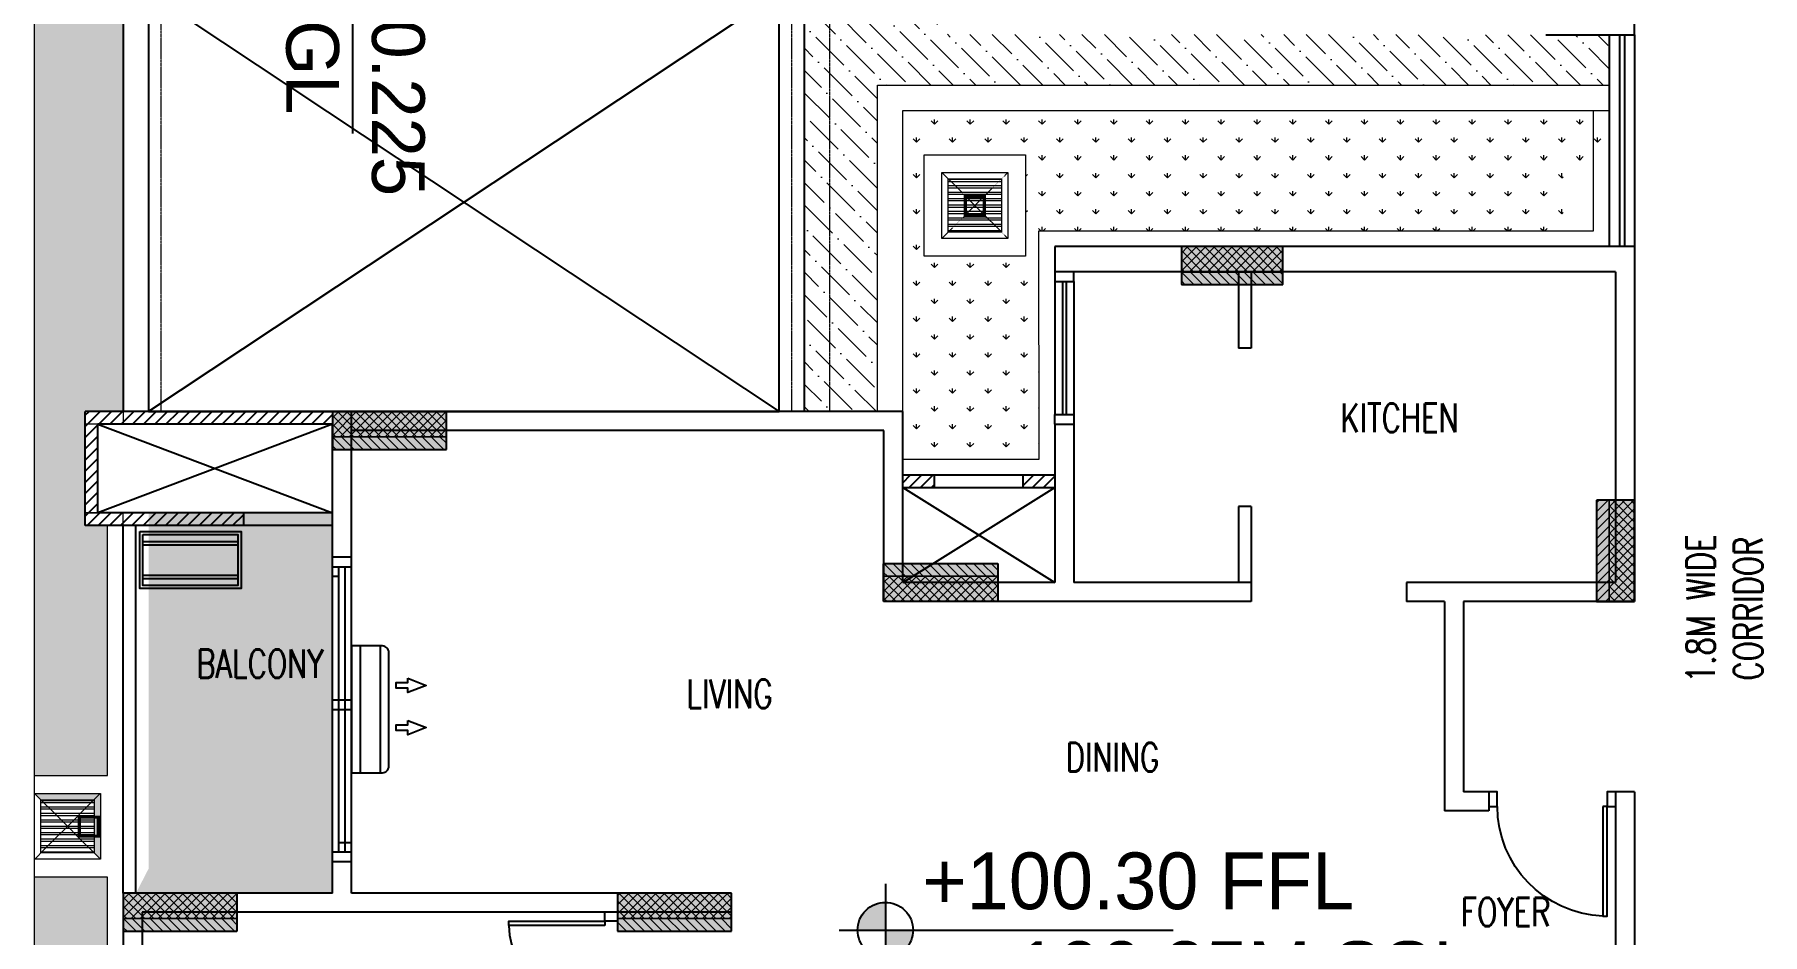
# Model space of a CAD drawing. Header units: millimetres. Extents: x 7964926 to 16080295, y -6277184 to -2986664.
# Drawn here: x 8061836 to 8075470, y -3108610 to -3101512 of the extents above; entities that cross this region are included whole.
import ezdxf

# ---------------------------------------------------------------- set-up
doc = ezdxf.new("R2010")
doc.units = ezdxf.units.MM
doc.header["$LTSCALE"] = 2000
doc.header["$MEASUREMENT"] = 0
for name, pattern in [('( Hidden )', [0.375, 0.25, -0.125]), ('1', [0, 0, 0]), ('DASHED2', [0.375, 0.25, -0.125]), ('HIDDEN', [0.375, 0.25, -0.125])]:
    doc.linetypes.add(name, pattern=pattern)
for name, color, linetype in [('a-AC units', 7, 'Continuous'), ('a-col', 8, 'DASHED2'), ('a-cutout', 8, 'Continuous'), ('a-door', 8, 'Continuous'), ('a-ele 1', 8, 'Continuous'), ('a-hat col', 252, 'Continuous'), ('a-hatch wall', 8, 'Continuous'), ('a-railing', 2, 'Continuous'), ('a-text m', 8, 'Continuous'), ('a-wall', 8, 'Continuous'), ('a-window', 8, 'Continuous'), ('L-FL', 7, 'Continuous')]:
    doc.layers.add(name, color=color, linetype=linetype)
for name, color, linetype, lineweight in [('L - paving', 9, 'Continuous', 5), ('L-CHAMBERS', 50, 'Continuous', 5), ('L-CORECUT', 4, 'Continuous', 5), ('L-ELE 1', 24, 'Continuous', 20), ('L-ELE 2', 30, 'Continuous', 15), ('L-Paver 400x400', 250, '1', 13), ('L-SHRUBS', 96, 'Continuous', 18), ('STR-Balcony', 250, 'Continuous', 15), ('STR-Column', 250, 'Continuous', 15), ('STR-Column Hatch', 250, 'Continuous', 15), ('STR-Podium Beam', 8, 'Continuous', 15), ('STR-RCC Up Stand', 250, 'Continuous', 15)]:
    doc.layers.add(name, color=color, linetype=linetype, lineweight=lineweight)
doc.styles.add('a-100 txt m', font='romans.shx', dxfattribs={"width": 0.75, "height": 300})
doc.styles.add('Century Gothic', font='GOTHIC.TTF')
doc.styles.get("Standard").update_dxf_attribs({"font": 'romans.shx', "width": 0.75})
pattern_1 = [(45, (1424320.437, 166168.526), (-44.1941738, 44.1941738), [])]
pattern_2 = [(0, (5508973.427, -3743846.518), (12.5, 25), [0, -25])]
pattern_3 = [(45, (5562976.44, -3602823.786), (-35.3553391, 35.3553391), []), (135, (5562976.44, -3602823.786), (-35.3553391, -35.3553391), [])]
pattern_4 = [(315, (7574046.82, -591900.35), (35.3553391, 35.3553391), []), (45, (7574046.82, -591900.35), (-35.3553391, 35.3553391), [])]
pattern_5 = [(315, (7571697.237, -594500.35), (35.3553391, 35.3553391), []), (45, (7571697.237, -594500.35), (-35.3553391, 35.3553391), [])]
pattern_6 = [(315, (7567347.237, -593200.35), (35.3553391, 35.3553391), []), (45, (7567347.237, -593200.35), (-35.3553391, 35.3553391), [])]
pattern_7 = [(315, (7565697.237, -597000.35), (35.3553391, 35.3553391), []), (45, (7565697.237, -597000.35), (-35.3553391, 35.3553391), [])]
pattern_8 = [(315, (7569497.237, -597000.35), (35.3553391, 35.3553391), []), (45, (7569497.237, -597000.35), (-35.3553391, 35.3553391), [])]
pattern_9 = [(315, (7675477.187, -607312.335), (35.3553391, 35.3553391), [])]
pattern_10 = [(315, (7673827.187, -611112.335), (35.3553391, 35.3553391), [])]
pattern_11 = [(315, (7677627.187, -611112.335), (35.3553391, 35.3553391), [])]
pattern_12 = [(315, (7679827.187, -608312.335), (35.3553391, 35.3553391), [])]
pattern_13 = [(315, (7682176.767, -606012.335), (35.3553391, 35.3553391), [])]
pattern_14 = [(45, (5576788.427, -3494693.836), (-35.3553391, 35.3553391), [])]

# ---------------------------------------------------------------- blocks, each defined once
blk = doc.blocks.new('basement - column')
at = {"layer": 'a-hat col'}
h = blk.add_hatch(color=256, dxfattribs=at)
h.dxf.hatch_style = 1
h.paths.add_polyline_path([(82800, -17124), (82800, -17424), (83600, -17424), (83600, -17124)])
h = blk.add_hatch(color=256, dxfattribs=at)
h.dxf.hatch_style = 1
h.paths.add_polyline_path([(77000, -18424), (76100, -18424), (76100, -18724), (77000, -18724)])
h = blk.add_hatch(color=256, dxfattribs=at)
h.dxf.hatch_style = 1
h.paths.add_polyline_path([(86375, -19124), (86075, -19124), (86075, -19924), (86375, -19924)])
h = blk.add_hatch(color=256, dxfattribs=at)
h.dxf.hatch_style = 1
h.paths.add_polyline_path([(80450, -19624), (81350, -19624), (81350, -19924), (80450, -19924)])
h = blk.add_hatch(color=256, dxfattribs=at)
h.dxf.hatch_style = 1
h.paths.add_polyline_path([(75350, -22224), (74450, -22224), (74450, -22524), (75350, -22524)])
h = blk.add_hatch(color=256, dxfattribs=at)
h.dxf.hatch_style = 1
h.paths.add_polyline_path([(79250, -22224), (78350, -22224), (78350, -22524), (79250, -22524)])
at = {"layer": 'a-col', "linetype": 'DASHED2', "ltscale": 0.001}
for points in [[(82800, -17124), (82800, -17424), (83600, -17424), (83600, -17124)], [(76100, -18424), (76100, -18724), (77000, -18724), (77000, -18424)], [(86075, -19924), (86375, -19924), (86375, -19124), (86075, -19124)], [(80450, -19624), (81350, -19624), (81350, -19924), (80450, -19924)], [(74450, -22224), (74450, -22524), (75350, -22524), (75350, -22224)], [(78350, -22224), (78350, -22524), (79250, -22524), (79250, -22224)]]:
    blk.add_lwpolyline(points, close=True, dxfattribs=at)
blk = doc.blocks.new('finish lvl')
h = blk.add_hatch(color=256)
edge = h.paths.add_edge_path()
edge.add_ellipse((0.0378, 0.003), major_axis=(-0.0305, 0.0305), ratio=1, start_angle=-45, end_angle=45)
edge.add_line((-0.0053, 0.003), (0.0378, 0.003))
edge.add_line((0.0378, 0.003), (0.0378, 0.0461))
edge = h.paths.add_edge_path()
edge.add_ellipse((0.0378, 0.003), major_axis=(-0.0305, 0.0305), ratio=1, start_angle=135, end_angle=225)
edge.add_line((0.0809, 0.003), (0.0378, 0.003))
edge.add_line((0.0378, 0.003), (0.0378, -0.0401))
for p, q in [((0.0378, 0.0748), (0.0378, -0.0688)), ((-0.034, 0.003), (0.4857, 0.003))]:
    blk.add_line(p, q)
blk.add_ellipse((0.0378, 0.003), major_axis=(-0.0305, 0.0305), ratio=1, start_param=1.570796326794534, end_param=7.85398163397412)
at = {"layer": 'L-FL'}
for tag, p in [('%%P0.00', (0.1256, 0.0357)), ('FIN.LVL.', (0.1075, -0.103))]:
    blk.add_attdef(tag, p, '', height=0.08, dxfattribs=at)
blk = doc.blocks.new('*U162')
blk.add_line((1027, 0), (1027, 0))
for points in [[(0, 126), (73, 126), (73, 0), (0, 0)], [(1100, 0), (1027, 0), (1027, 126), (1100, 126)]]:
    blk.add_lwpolyline(points)
blk.add_lwpolyline([(110, 0), (110, -953), (73, -953), (73, 0)], close=True)
blk.add_arc((73, 0), 953, 272.2042, 0)
blk = doc.blocks.new('*U161')
blk.add_line((70, 0), (70, 0))
blk.add_lwpolyline([(795, 100), (795, 859), (830, 859), (830, 100)], close=True)
for points in [[(0, 100), (70, 100), (70, 0), (0, 0)], [(900, 0), (830, 0), (830, 100), (900, 100)]]:
    blk.add_lwpolyline(points)
blk.add_arc((830, 100), 760, 92.6396, 180)
blk = doc.blocks.new('sd2400')
for p, q in [((0, 150), (2400, 150)), ((75, 150), (75, 0)), ((1200, 150), (1200, 0)), ((1275, 150), (1275, 0)), ((2250, 150), (2250, 100)), ((2325, 150), (2325, 0)), ((0, 0), (2400, 0)), ((75, 100), (2325, 100)), ((75, 50), (2325, 50)), ((150, 100), (150, 0))]:
    blk.add_line(p, q)
blk = doc.blocks.new('AC IDU')
at = {"color": 8}
for p, q in [((419493, 283872), (419493, 284872)), ((419651, 283872), (419651, 284872))]:
    blk.add_line(p, q, dxfattribs=at)
blk.add_lwpolyline([(419423, 284872), (419668, 284872, -0.414214), (419718, 284822), (419718, 283922, -0.414214), (419668, 283872), (419423, 283872)], format="xyb", close=True, dxfattribs=at)
at = {"color": 252}
for points in [[(419867, 284460), (420012, 284516), (419867, 284573), (419867, 284539), (419776, 284539), (419776, 284494), (419867, 284494)], [(419867, 284126), (420012, 284183), (419867, 284239), (419867, 284205), (419776, 284205), (419776, 284160), (419867, 284160)]]:
    blk.add_lwpolyline(points, close=True, dxfattribs=at)
blk = doc.blocks.new('AC ODU')
at = {"color": 8}
for p, q in [((420369, 284087), (421119, 284087)), ((420369, 284062), (421119, 284062)), ((420369, 283822), (421119, 283822)), ((420369, 283797), (421119, 283797))]:
    blk.add_line(p, q, dxfattribs=at)
for points in [[(420344, 284167), (421144, 284167), (421144, 283717), (420344, 283717)], [(420369, 284142), (421119, 284142), (421119, 283742), (420369, 283742)]]:
    blk.add_lwpolyline(points, close=True, dxfattribs=at)
blk = doc.blocks.new('2.5BHK-STAIR CORE')
at = {"layer": 'a-wall'}
blk.add_lwpolyline([(-5550, 7700), (-4850, 7700), (-4850, 7850), (-5550, 7850)], dxfattribs=at)
at = {"layer": 'a-window'}
for p, q in [((-5050, 7700), (-5050, 6025)), ((-4970, 7700), (-4970, 6025)), ((-4930, 7700), (-4930, 6025)), ((-4850, 7700), (-4850, 6025))]:
    blk.add_line(p, q, dxfattribs=at)
blk = doc.blocks.new('block 2')
at = {"layer": 'a-hatch wall'}
h = blk.add_hatch(dxfattribs=at)
h.set_pattern_fill('ANSI31', color=256, scale=500)
h.set_pattern_definition(pattern_1)
h.paths.add_polyline_path([(8139919, -2867930), (8141769, -2867930), (8141769, -2867830), (8139819, -2867830), (8139819, -2868730), (8141069, -2868730), (8141069, -2868630), (8139919, -2868630)])
h = blk.add_hatch(dxfattribs=at)
h.set_pattern_fill('ANSI31', color=256, scale=500)
h.set_pattern_definition(pattern_1)
h.paths.add_polyline_path([(8147469, -2868330), (8147219, -2868330), (8147219, -2868430), (8147469, -2868430)])
h.paths.add_polyline_path([(8146519, -2868330), (8146269, -2868330), (8146269, -2868430), (8146519, -2868430)])
at = {"layer": 'a-cutout', "linetype": 'HIDDEN', "ltscale": 1000}
for p, q in [((8140319, -2864530), (8145294, -2867830)), ((8145294, -2864530), (8140319, -2867830)), ((8141769, -2867930), (8139919, -2868630)), ((8139919, -2867930), (8141769, -2868630)), ((8146269, -2869180), (8147469, -2868430)), ((8146269, -2868430), (8147469, -2869180))]:
    blk.add_line(p, q, dxfattribs=at)
at = {"layer": 'a-ele 1'}
for p, q in [((8148919, -2866730), (8148919, -2867330)), ((8149019, -2866730), (8149019, -2867330)), ((8149019, -2867330), (8148919, -2867330)), ((8146519, -2868330), (8147219, -2868330)), ((8146519, -2868430), (8147219, -2868430)), ((8141769, -2868630), (8141069, -2868630)), ((8149019, -2868580), (8148919, -2868580)), ((8148919, -2868580), (8148919, -2869180)), ((8149019, -2868580), (8149019, -2869180)), ((8141769, -2868730), (8141069, -2868730))]:
    blk.add_line(p, q, dxfattribs=at)
blk.add_lwpolyline([(8145494, -2867830), (8145494, -2864330), (8140119, -2864330), (8140119, -2867830)], dxfattribs=at)
blk.add_lwpolyline([(8145294, -2864530), (8140319, -2864530), (8140319, -2867830), (8145294, -2867830)], close=True, dxfattribs=at)
at = {"layer": 'a-railing'}
for p, q in [((8140119, -2871630), (8140119, -2868730)), ((8140219, -2871630), (8140219, -2868730))]:
    blk.add_line(p, q, dxfattribs=at)
at = {"layer": 'a-wall'}
for p, q in [((8152044, -2866530), (8147469, -2866530)), ((8147469, -2866530), (8147469, -2866730)), ((8152044, -2866530), (8152044, -2869330)), ((8151894, -2866730), (8147469, -2866730)), ((8151894, -2866730), (8151894, -2869180)), ((8139819, -2868730), (8139819, -2867830)), ((8141919, -2867830), (8139819, -2867830)), ((8141769, -2867830), (8140119, -2867830)), ((8146269, -2867830), (8141769, -2867830)), ((8141919, -2868980), (8141919, -2867830)), ((8146269, -2869180), (8146269, -2867830)), ((8139919, -2868630), (8139919, -2867930)), ((8141769, -2867930), (8139919, -2867930)), ((8141769, -2868980), (8141769, -2867930)), ((8146119, -2867980), (8141919, -2867980)), ((8141919, -2868305), (8141919, -2867980)), ((8146119, -2869330), (8146119, -2867980)), ((8147469, -2867930), (8147469, -2869180)), ((8147469, -2867930), (8147619, -2867930)), ((8147619, -2867930), (8147619, -2869180)), ((8146269, -2868330), (8146519, -2868330)), ((8146519, -2868430), (8146519, -2868330)), ((8147219, -2868330), (8147469, -2868330)), ((8147219, -2868430), (8147219, -2868330)), ((8146269, -2868430), (8146519, -2868430)), ((8147219, -2868430), (8147469, -2868430)), ((8141069, -2868630), (8139919, -2868630)), ((8141069, -2868730), (8141069, -2868630)), ((8141769, -2868630), (8141769, -2868630)), ((8141069, -2868730), (8139819, -2868730)), ((8141769, -2868730), (8141769, -2868730)), ((8141919, -2868980), (8141769, -2868980)), ((8141769, -2869005), (8141769, -2869005)), ((8147469, -2869180), (8146269, -2869180)), ((8149019, -2869180), (8147619, -2869180)), ((8149019, -2869180), (8149019, -2869330)), ((8150244, -2869180), (8150244, -2869330)), ((8151894, -2869180), (8150244, -2869180)), ((8149019, -2869330), (8146119, -2869330)), ((8150544, -2869330), (8150244, -2869330)), ((8150544, -2869330), (8150544, -2870980)), ((8150694, -2869330), (8150694, -2870830)), ((8152044, -2869330), (8150694, -2869330)), ((8150894, -2870830), (8150694, -2870830)), ((8150894, -2870830), (8150894, -2870980)), ((8151894, -2870830), (8151894, -2872680)), ((8152044, -2870830), (8151894, -2870830)), ((8152044, -2870830), (8152044, -2877230)), ((8150894, -2870980), (8150544, -2870980)), ((8141769, -2871630), (8141769, -2871380)), ((8141769, -2871380), (8141919, -2871380)), ((8141919, -2871630), (8141919, -2871380)), ((8140119, -2871630), (8140119, -2872330)), ((8141769, -2871630), (8140269, -2871630)), ((8141769, -2871630), (8140269, -2871630)), ((8144919, -2871630), (8141919, -2871630)), ((8144919, -2871780), (8144919, -2871630)), ((8140269, -2871780), (8140269, -2872330)), ((8144919, -2871780), (8140269, -2871780))]:
    blk.add_line(p, q, dxfattribs=at)
at = {"layer": 'a-window'}
for p, q in [((8147469, -2866805), (8147469, -2867855)), ((8147529, -2866805), (8147529, -2867855)), ((8147559, -2866805), (8147559, -2867855)), ((8147619, -2866805), (8147619, -2867855))]:
    blk.add_line(p, q, dxfattribs=at)
for points in [[(8147469, -2866730), (8147469, -2866805), (8147619, -2866805), (8147619, -2866730)], [(8147469, -2867930), (8147469, -2867855), (8147619, -2867855), (8147619, -2867930)]]:
    blk.add_lwpolyline(points, dxfattribs=at)
at = {"linetype": 'HIDDEN', "ltscale": 2000}
blk.add_blockref('2.5BHK-STAIR CORE', (8156894, -2872559), dxfattribs=at)
at = {"layer": 'a-AC units'}
blk.add_blockref('AC ODU', (7719905, -3152944), dxfattribs=at)
at = {"layer": 'a-AC units', "xscale": -1, "rotation": 180}
blk.add_blockref('AC IDU', (7722496, -2585808), dxfattribs=at)
at = {"layer": 'a-door', "rotation": 90}
for name, p in [('sd2400', (8141919, -2871380)), ('*U161', (8144019, -2872680))]:
    blk.add_blockref(name, p, dxfattribs=at)
at = {"layer": 'a-door', "extrusion": (0, 0, -1), "xscale": 0.9090909090908456, "yscale": 0.9090909090908456, "zscale": -0.9090909090908456, "rotation": 359.9999430927097}
blk.add_blockref('*U162', (-8151894, -2870945), dxfattribs=at)
blk = doc.blocks.new('CHAMBERS')
at = {"layer": 'L-Paver 400x400', "true_color": 0x636466}
h = blk.add_hatch(dxfattribs=at)
h.set_pattern_fill('ANSI32', color=251, scale=135, angle=315)
h.set_pattern_definition([(0, (0.48, 1.42), (1e-14, 50.625), []), (0, (17.355, -15.46), (1e-14, 50.625), [])])
h.paths.add_polyline_path([(7999084, -3148058), (7998664, -3148058), (7998664, -3148478), (7999084, -3148478)])
at = {"layer": 'L-CHAMBERS', "color": 42}
for points in [[(7999274, -3148668), (7998474, -3148668), (7998474, -3147868), (7999274, -3147868)], [(7999134, -3148528), (7998614, -3148528), (7998614, -3148008), (7999134, -3148008)], [(7999084, -3148478), (7998664, -3148478), (7998664, -3148058), (7999084, -3148058)]]:
    blk.add_lwpolyline(points, close=True, dxfattribs=at)
at = {"layer": 'L-Paver 400x400', "color": 251, "linetype": '( Hidden )', "ltscale": 0.005, "true_color": 0x636466}
for p, q in [((7998614, -3148008), (7999134, -3148528)), ((7998614, -3148528), (7999134, -3148008))]:
    blk.add_line(p, q, dxfattribs=at)

msp = doc.modelspace()

# ---------------------------------------------------------------- hatches: boundary and pattern name
at = {"layer": 'L - paving'}
h = msp.add_hatch(dxfattribs=at)
h.set_pattern_fill('ANSI36', color=256, scale=1000, angle=90)
h.set_pattern_definition([(135, (0.13, -250), (-243.067956, 66.2912607), [312.5, -62.5, 0, -62.5])])
edge = h.paths.add_edge_path()
edge.add_line((8068961.3, -3101910), (8074261.1, -3101910))
edge.add_line((8074261.1, -3101910), (8074261.1, -3101514.1))
edge.add_line((8074261.1, -3101514.1), (8068961.3, -3101510))
edge.add_line((8068961.3, -3101510), (8068961.3, -3100985))
edge.add_line((8068961.3, -3100985), (8067911.3, -3100985))
edge.add_line((8067911.3, -3100985), (8067911.3, -3104485))
edge.add_line((8067911.3, -3104485), (8068486.3, -3104485))
edge.add_line((8068486.3, -3104485), (8068486.3, -3101310))
edge.add_line((8068486.3, -3101910), (8068961.3, -3101910))
at = {"layer": 'L-Paver 400x400', "true_color": 0x636466}
h = msp.add_hatch(dxfattribs=at)
h.set_pattern_fill('ANSI32', color=251, scale=135, angle=315)
h.set_pattern_definition([(0, (63222.506, 40511.99), (1e-14, 50.625), []), (0, (63239.38, 40495.116), (1e-14, 50.625), [])])
h.paths.add_polyline_path([(8062306.3, -3107547.1), (8061886.3, -3107547.1), (8061886.3, -3107967.1), (8062306.3, -3107967.1)])
at = {"layer": 'L-SHRUBS'}
h = msp.add_hatch(dxfattribs=at)
h.set_pattern_fill('GRASS', color=256, scale=200)
h.paths.add_polyline_path([(8065764.1, -3112691.2), (8066564.1, -3112691.2), (8066564.1, -3113491.2), (8065764.1, -3113491.2)])
h.paths.add_polyline_path([(8062411.4, -3108157.1), (8061836.3, -3108157.1), (8061836.3, -3114185), (8068486.3, -3114185), (8068486.3, -3112085), (8068186.2, -3112085), (8068186.2, -3112085), (8067286.2, -3112085), (8064786.3, -3112085), (8064786.3, -3112210.1), (8063286.3, -3112210.1), (8062536.2, -3112210.1), (8062236.3, -3112210.1), (8062236.3, -3111185), (8062536.3, -3111185), (8062536.3, -3109685), (8062236.3, -3109685), (8062236.3, -3108985), (8062411.4, -3108985)])
h.paths.add_polyline_path([(8061836.3, -3107357.1), (8062411.4, -3107357.1), (8062411.4, -3105385), (8062236.3, -3105385), (8062236.3, -3104485), (8062536.3, -3104485), (8062536.3, -3101135), (8061986.3, -3101135), (8061836.3, -3101135)])
h.paths.add_polyline_path([(8061886.3, -3107547.1), (8062306.3, -3107547.1), (8062306.3, -3107967.1), (8062356.3, -3108017.1), (8062356.3, -3107497.1), (8061836.3, -3107497.1)])
h = msp.add_hatch(dxfattribs=at)
h.set_pattern_fill('GRASS', color=256, scale=200)
edge = h.paths.add_edge_path()
edge.add_line((8068686.3, -3102110), (8068686.3, -3103466.5))
edge.add_line((8068686.3, -3103466.5), (8068856.1, -3103259.7))
edge.add_line((8068856.1, -3103259.7), (8068856.1, -3102459.7))
edge.add_line((8068856.1, -3102459.7), (8069656.1, -3102459.7))
edge.add_line((8069656.1, -3102459.7), (8069656.1, -3103012.5))
edge.add_line((8069656.1, -3103059.1), (8073896.4, -3103060.8))
edge.add_line((8073896.4, -3102585), (8074261.3, -3102585))
edge.add_line((8074261.3, -3102585), (8074261.3, -3102110))
edge.add_line((8074261.3, -3102110), (8068681, -3102110))
h = msp.add_hatch(dxfattribs=at)
h.set_pattern_fill('GRASS', color=256, scale=200)
edge = h.paths.add_edge_path()
edge.add_line((8069763.5, -3104860), (8069761, -3103385.2))
edge.add_line((8069760.7, -3103266.4), (8068681, -3103259.7))
edge.add_line((8068681, -3103385), (8068683.6, -3104985))
edge.add_line((8068683.6, -3104860), (8069888.9, -3104860))
at = {"layer": 'STR-Balcony', "linetype": 'Continuous'}
h = msp.add_hatch(dxfattribs=at)
h.set_pattern_fill('DOTS', color=256, scale=400, style=0)
h.set_pattern_definition(pattern_2)
edge = h.paths.add_edge_path()
edge.add_line((8062735.9, -3108285), (8062736, -3105285))
edge.add_line((8062736, -3105285), (8064186.3, -3105285))
edge.add_line((8062736.1, -3108285), (8062636.1, -3108285))
edge.add_line((8064186.3, -3105285), (8064186.1, -3108285))
edge.add_line((8062736.1, -3108285), (8064186.1, -3108285))
h = msp.add_hatch(dxfattribs=at)
h.set_pattern_fill('DOTS', color=256, scale=400, style=0)
h.set_pattern_definition(pattern_2)
edge = h.paths.add_edge_path()
edge.add_line((8062735.9, -3108285), (8062736, -3105285))
edge.add_line((8062736, -3105285), (8064186.3, -3105285))
edge.add_line((8062736.1, -3108285), (8062636.1, -3108285))
edge.add_line((8064186.3, -3105285), (8064186.1, -3108285))
edge.add_line((8062736.1, -3108285), (8064186.1, -3108285))
at = {"layer": 'STR-Column Hatch'}
h = msp.add_hatch(dxfattribs=at)
h.set_pattern_fill('ANSI37', color=250, scale=400, angle=-90)
h.set_pattern_definition(pattern_4)
h.paths.add_polyline_path([(8070885.6, -3103185), (8070885.6, -3103385), (8071685.6, -3103385), (8071685.6, -3103185)])
h = msp.add_hatch(dxfattribs=at)
h.set_pattern_fill('ANSI37', color=250, scale=400, angle=-90)
h.set_pattern_definition(pattern_4)
h.paths.add_polyline_path([(8070885.6, -3103185), (8070885.6, -3103385), (8071685.6, -3103385), (8071685.6, -3103185)])
h = msp.add_hatch(dxfattribs=at)
h.set_pattern_fill('ANSI37', color=250, scale=400, angle=-90)
h.set_pattern_definition(pattern_4)
h.paths.add_polyline_path([(8070885.6, -3103185), (8070885.6, -3103385), (8071685.6, -3103385), (8071685.6, -3103185)])
h = msp.add_hatch(dxfattribs=at)
h.set_pattern_fill('ANSI37', color=250, scale=400, angle=-90)
h.set_pattern_definition(pattern_4)
h.paths.add_polyline_path([(8070885.6, -3103185), (8070885.6, -3103385), (8071685.6, -3103385), (8071685.6, -3103185)])
h = msp.add_hatch(dxfattribs=at)
h.set_pattern_fill('ANSI31', color=250, scale=400, angle=-90)
h.set_pattern_definition(pattern_13)
h.paths.add_polyline_path([(8070885.6, -3103385), (8070885.6, -3103485), (8071685.6, -3103485), (8071685.6, -3103385)])
h = msp.add_hatch(dxfattribs=at)
h.set_pattern_fill('ANSI31', color=250, scale=400, angle=-90)
h.set_pattern_definition(pattern_13)
h.paths.add_polyline_path([(8070885.6, -3103385), (8070885.6, -3103485), (8071685.6, -3103485), (8071685.6, -3103385)])
h = msp.add_hatch(dxfattribs=at)
h.set_pattern_fill('ANSI37', color=250, scale=400, angle=-90)
h.set_pattern_definition(pattern_6)
h.paths.add_polyline_path([(8064186.1, -3104485), (8064186.1, -3104685), (8065086.1, -3104685), (8065086.1, -3104485)])
h = msp.add_hatch(dxfattribs=at)
h.set_pattern_fill('ANSI37', color=250, scale=400, angle=-90)
h.set_pattern_definition(pattern_6)
h.paths.add_polyline_path([(8064186.1, -3104485), (8064186.1, -3104685), (8065086.1, -3104685), (8065086.1, -3104485)])
h = msp.add_hatch(dxfattribs=at)
h.set_pattern_fill('ANSI37', color=250, scale=400, angle=-90)
h.set_pattern_definition(pattern_6)
h.paths.add_polyline_path([(8064186.1, -3104485), (8064186.1, -3104685), (8065086.1, -3104685), (8065086.1, -3104485)])
h = msp.add_hatch(dxfattribs=at)
h.set_pattern_fill('ANSI37', color=250, scale=400, angle=-90)
h.set_pattern_definition(pattern_6)
h.paths.add_polyline_path([(8064186.1, -3104485), (8064186.1, -3104685), (8065086.1, -3104685), (8065086.1, -3104485)])
h = msp.add_hatch(dxfattribs=at)
h.set_pattern_fill('ANSI31', color=250, scale=400, angle=-90)
h.set_pattern_definition(pattern_9)
h.paths.add_polyline_path([(8064186.1, -3104685), (8064186.1, -3104785), (8065086.1, -3104785), (8065086.1, -3104685)])
h = msp.add_hatch(dxfattribs=at)
h.set_pattern_fill('ANSI31', color=250, scale=400, angle=-90)
h.set_pattern_definition(pattern_9)
h.paths.add_polyline_path([(8064186.1, -3104685), (8064186.1, -3104785), (8065086.1, -3104785), (8065086.1, -3104685)])
h = msp.add_hatch(dxfattribs=at)
h.set_pattern_fill('ANSI31', color=250, scale=400)
h.set_pattern_definition(pattern_14)
h.paths.add_polyline_path([(8074161.1, -3105985), (8074261.1, -3105985), (8074261.1, -3105185), (8074161.1, -3105185)])
h = msp.add_hatch(dxfattribs=at)
h.set_pattern_fill('ANSI31', color=250, scale=400)
h.set_pattern_definition(pattern_14)
h.paths.add_polyline_path([(8074161.1, -3105985), (8074261.1, -3105985), (8074261.1, -3105185), (8074161.1, -3105185)])
h = msp.add_hatch(dxfattribs=at)
h.set_pattern_fill('ANSI37', color=250, scale=400)
h.set_pattern_definition(pattern_3)
h.paths.add_polyline_path([(8074261.1, -3105985), (8074461.1, -3105985), (8074461.1, -3105185), (8074261.1, -3105185)])
h = msp.add_hatch(dxfattribs=at)
h.set_pattern_fill('ANSI37', color=250, scale=400)
h.set_pattern_definition(pattern_3)
h.paths.add_polyline_path([(8074261.1, -3105985), (8074461.1, -3105985), (8074461.1, -3105185), (8074261.1, -3105185)])
h = msp.add_hatch(dxfattribs=at)
h.set_pattern_fill('ANSI37', color=250, scale=400)
h.set_pattern_definition(pattern_3)
h.paths.add_polyline_path([(8074261.1, -3105985), (8074461.1, -3105985), (8074461.1, -3105185), (8074261.1, -3105185)])
h = msp.add_hatch(dxfattribs=at)
h.set_pattern_fill('ANSI37', color=250, scale=400)
h.set_pattern_definition(pattern_3)
h.paths.add_polyline_path([(8074261.1, -3105985), (8074461.1, -3105985), (8074461.1, -3105185), (8074261.1, -3105185)])
h = msp.add_hatch(dxfattribs=at)
h.set_pattern_fill('ANSI31', color=250, scale=400, angle=-90)
h.set_pattern_definition(pattern_12)
h.paths.add_polyline_path([(8068536.1, -3105685), (8068536.1, -3105785), (8069436.1, -3105785), (8069436.1, -3105685)])
h = msp.add_hatch(dxfattribs=at)
h.set_pattern_fill('ANSI31', color=250, scale=400, angle=-90)
h.set_pattern_definition(pattern_12)
h.paths.add_polyline_path([(8068536.1, -3105685), (8068536.1, -3105785), (8069436.1, -3105785), (8069436.1, -3105685)])
h = msp.add_hatch(dxfattribs=at)
h.set_pattern_fill('ANSI37', color=250, scale=400, angle=-90)
h.set_pattern_definition(pattern_5)
h.paths.add_polyline_path([(8068536.1, -3105785), (8068536.1, -3105985), (8069436.1, -3105985), (8069436.1, -3105785)])
h = msp.add_hatch(dxfattribs=at)
h.set_pattern_fill('ANSI37', color=250, scale=400, angle=-90)
h.set_pattern_definition(pattern_5)
h.paths.add_polyline_path([(8068536.1, -3105785), (8068536.1, -3105985), (8069436.1, -3105985), (8069436.1, -3105785)])
h = msp.add_hatch(dxfattribs=at)
h.set_pattern_fill('ANSI37', color=250, scale=400, angle=-90)
h.set_pattern_definition(pattern_5)
h.paths.add_polyline_path([(8068536.1, -3105785), (8068536.1, -3105985), (8069436.1, -3105985), (8069436.1, -3105785)])
h = msp.add_hatch(dxfattribs=at)
h.set_pattern_fill('ANSI37', color=250, scale=400, angle=-90)
h.set_pattern_definition(pattern_5)
h.paths.add_polyline_path([(8068536.1, -3105785), (8068536.1, -3105985), (8069436.1, -3105985), (8069436.1, -3105785)])
h = msp.add_hatch(dxfattribs=at)
h.set_pattern_fill('ANSI37', color=250, scale=400, angle=-90)
h.set_pattern_definition(pattern_7)
h.paths.add_polyline_path([(8062536.1, -3108285), (8062536.1, -3108485), (8063436.1, -3108485), (8063436.1, -3108285)])
h = msp.add_hatch(dxfattribs=at)
h.set_pattern_fill('ANSI37', color=250, scale=400, angle=-90)
h.set_pattern_definition(pattern_7)
h.paths.add_polyline_path([(8062536.1, -3108285), (8062536.1, -3108485), (8063436.1, -3108485), (8063436.1, -3108285)])
h = msp.add_hatch(dxfattribs=at)
h.set_pattern_fill('ANSI37', color=250, scale=400, angle=-90)
h.set_pattern_definition(pattern_7)
h.paths.add_polyline_path([(8062536.1, -3108285), (8062536.1, -3108485), (8063436.1, -3108485), (8063436.1, -3108285)])
h = msp.add_hatch(dxfattribs=at)
h.set_pattern_fill('ANSI37', color=250, scale=400, angle=-90)
h.set_pattern_definition(pattern_7)
h.paths.add_polyline_path([(8062536.1, -3108285), (8062536.1, -3108485), (8063436.1, -3108485), (8063436.1, -3108285)])
h = msp.add_hatch(dxfattribs=at)
h.set_pattern_fill('ANSI37', color=250, scale=400, angle=-90)
h.set_pattern_definition(pattern_8)
h.paths.add_polyline_path([(8066436.1, -3108285), (8066436.1, -3108485), (8067336.1, -3108485), (8067336.1, -3108285)])
h = msp.add_hatch(dxfattribs=at)
h.set_pattern_fill('ANSI37', color=250, scale=400, angle=-90)
h.set_pattern_definition(pattern_8)
h.paths.add_polyline_path([(8066436.1, -3108285), (8066436.1, -3108485), (8067336.1, -3108485), (8067336.1, -3108285)])
h = msp.add_hatch(dxfattribs=at)
h.set_pattern_fill('ANSI37', color=250, scale=400, angle=-90)
h.set_pattern_definition(pattern_8)
h.paths.add_polyline_path([(8066436.1, -3108285), (8066436.1, -3108485), (8067336.1, -3108485), (8067336.1, -3108285)])
h = msp.add_hatch(dxfattribs=at)
h.set_pattern_fill('ANSI37', color=250, scale=400, angle=-90)
h.set_pattern_definition(pattern_8)
h.paths.add_polyline_path([(8066436.1, -3108285), (8066436.1, -3108485), (8067336.1, -3108485), (8067336.1, -3108285)])
h = msp.add_hatch(dxfattribs=at)
h.set_pattern_fill('ANSI31', color=250, scale=400, angle=-90)
h.set_pattern_definition(pattern_10)
h.paths.add_polyline_path([(8062536.1, -3108485), (8062536.1, -3108585), (8063436.1, -3108585), (8063436.1, -3108485)])
h = msp.add_hatch(dxfattribs=at)
h.set_pattern_fill('ANSI31', color=250, scale=400, angle=-90)
h.set_pattern_definition(pattern_10)
h.paths.add_polyline_path([(8062536.1, -3108485), (8062536.1, -3108585), (8063436.1, -3108585), (8063436.1, -3108485)])
h = msp.add_hatch(dxfattribs=at)
h.set_pattern_fill('ANSI31', color=250, scale=400, angle=-90)
h.set_pattern_definition(pattern_11)
h.paths.add_polyline_path([(8066436.1, -3108485), (8066436.1, -3108585), (8067336.1, -3108585), (8067336.1, -3108485)])
h = msp.add_hatch(dxfattribs=at)
h.set_pattern_fill('ANSI31', color=250, scale=400, angle=-90)
h.set_pattern_definition(pattern_11)
h.paths.add_polyline_path([(8066436.1, -3108485), (8066436.1, -3108585), (8067336.1, -3108585), (8067336.1, -3108485)])

# ---------------------------------------------------------------- linework, layer by layer
at = {"layer": 'L-CHAMBERS', "color": 42}
for points in [[(8061836.3, -3107357.1), (8062411.4, -3107357.1)], [(8062411.4, -3108157.1), (8061836.3, -3108157.1)]]:
    msp.add_lwpolyline(points, dxfattribs=at)
for points in [[(8062356.3, -3108017.1), (8061836.3, -3108017.1), (8061836.3, -3107497.1), (8062356.3, -3107497.1)], [(8062306.3, -3107967.1), (8061886.3, -3107967.1), (8061886.3, -3107547.1), (8062306.3, -3107547.1)]]:
    msp.add_lwpolyline(points, close=True, dxfattribs=at)
at = {"layer": 'L-CORECUT', "const_width": 25}
for points in [[(8069180.1, -3102787.5), (8069330.1, -3102787.5), (8069330.1, -3102937.5), (8069180.1, -3102937.5)], [(8062190.1, -3107685), (8062340.1, -3107685), (8062340.1, -3107835), (8062190.1, -3107835)], [(8062190.1, -3107685), (8062340.1, -3107685), (8062340.1, -3107835), (8062190.1, -3107835)], [(8062190.1, -3107685), (8062340.1, -3107685), (8062340.1, -3107835), (8062190.1, -3107835)], [(8062190.1, -3107685), (8062340.1, -3107685), (8062340.1, -3107835), (8062190.1, -3107835)]]:
    msp.add_lwpolyline(points, close=True, dxfattribs=at)
at = {"layer": 'L-ELE 1'}
msp.add_lwpolyline([(8068686.3, -3104485), (8068686.3, -3102110), (8074261.1, -3102110)], dxfattribs=at)
at = {"layer": 'L-ELE 2'}
for p, q in [((8061836.3, -3114185), (8061836.3, -3101185)), ((8062411.4, -3107357.1), (8062411.4, -3105385)), ((8062411.4, -3111185), (8062411.4, -3108157.1))]:
    msp.add_line(p, q, dxfattribs=at)
for points in [[(8068486.3, -3104485), (8068486.3, -3101910), (8074261.1, -3101910)], [(8068686.4, -3104860), (8069763.5, -3104860), (8069760.4, -3103060), (8074136.3, -3103060), (8074136.3, -3102110)]]:
    msp.add_lwpolyline(points, dxfattribs=at)
at = {"layer": 'L-Paver 400x400', "color": 251, "linetype": '( Hidden )', "ltscale": 0.005, "true_color": 0x636466}
for p, q in [((8061836.3, -3107497.1), (8062356.3, -3108017.1)), ((8061836.3, -3108017.1), (8062356.3, -3107497.1))]:
    msp.add_line(p, q, dxfattribs=at)
at = {"layer": 'STR-Column', "color": 8}
for points in [[(8070885.6, -3103185), (8070885.6, -3103385), (8071685.6, -3103385), (8071685.6, -3103185)], [(8070885.6, -3103185), (8070885.6, -3103385), (8071685.6, -3103385), (8071685.6, -3103185)], [(8070885.6, -3103185), (8070885.6, -3103385), (8071685.6, -3103385), (8071685.6, -3103185)], [(8070885.6, -3103185), (8070885.6, -3103385), (8071685.6, -3103385), (8071685.6, -3103185)], [(8070885.6, -3103385), (8070885.6, -3103485), (8071685.6, -3103485), (8071685.6, -3103385)], [(8070885.6, -3103385), (8070885.6, -3103485), (8071685.6, -3103485), (8071685.6, -3103385)], [(8064186.1, -3104485), (8064186.1, -3104685), (8065086.1, -3104685), (8065086.1, -3104485)], [(8064186.1, -3104485), (8064186.1, -3104685), (8065086.1, -3104685), (8065086.1, -3104485)], [(8064186.1, -3104485), (8064186.1, -3104685), (8065086.1, -3104685), (8065086.1, -3104485)], [(8064186.1, -3104485), (8064186.1, -3104685), (8065086.1, -3104685), (8065086.1, -3104485)], [(8064186.1, -3104685), (8064186.1, -3104785), (8065086.1, -3104785), (8065086.1, -3104685)], [(8064186.1, -3104685), (8064186.1, -3104785), (8065086.1, -3104785), (8065086.1, -3104685)], [(8074161.1, -3105985), (8074261.1, -3105985), (8074261.1, -3105185), (8074161.1, -3105185)], [(8074161.1, -3105985), (8074261.1, -3105985), (8074261.1, -3105185), (8074161.1, -3105185)], [(8074261.1, -3105985), (8074461.1, -3105985), (8074461.1, -3105185), (8074261.1, -3105185)], [(8074261.1, -3105985), (8074461.1, -3105985), (8074461.1, -3105185), (8074261.1, -3105185)], [(8074261.1, -3105985), (8074461.1, -3105985), (8074461.1, -3105185), (8074261.1, -3105185)], [(8074261.1, -3105985), (8074461.1, -3105985), (8074461.1, -3105185), (8074261.1, -3105185)], [(8068536.1, -3105685), (8068536.1, -3105785), (8069436.1, -3105785), (8069436.1, -3105685)], [(8068536.1, -3105685), (8068536.1, -3105785), (8069436.1, -3105785), (8069436.1, -3105685)], [(8068536.1, -3105785), (8068536.1, -3105985), (8069436.1, -3105985), (8069436.1, -3105785)], [(8068536.1, -3105785), (8068536.1, -3105985), (8069436.1, -3105985), (8069436.1, -3105785)], [(8068536.1, -3105785), (8068536.1, -3105985), (8069436.1, -3105985), (8069436.1, -3105785)], [(8068536.1, -3105785), (8068536.1, -3105985), (8069436.1, -3105985), (8069436.1, -3105785)], [(8062536.1, -3108285), (8062536.1, -3108485), (8063436.1, -3108485), (8063436.1, -3108285)], [(8062536.1, -3108285), (8062536.1, -3108485), (8063436.1, -3108485), (8063436.1, -3108285)], [(8062536.1, -3108285), (8062536.1, -3108485), (8063436.1, -3108485), (8063436.1, -3108285)], [(8062536.1, -3108285), (8062536.1, -3108485), (8063436.1, -3108485), (8063436.1, -3108285)], [(8066436.1, -3108285), (8066436.1, -3108485), (8067336.1, -3108485), (8067336.1, -3108285)], [(8066436.1, -3108285), (8066436.1, -3108485), (8067336.1, -3108485), (8067336.1, -3108285)], [(8066436.1, -3108285), (8066436.1, -3108485), (8067336.1, -3108485), (8067336.1, -3108285)], [(8066436.1, -3108285), (8066436.1, -3108485), (8067336.1, -3108485), (8067336.1, -3108285)], [(8062536.1, -3108485), (8062536.1, -3108585), (8063436.1, -3108585), (8063436.1, -3108485)], [(8062536.1, -3108485), (8062536.1, -3108585), (8063436.1, -3108585), (8063436.1, -3108485)], [(8066436.1, -3108485), (8066436.1, -3108585), (8067336.1, -3108585), (8067336.1, -3108485)], [(8066436.1, -3108485), (8066436.1, -3108585), (8067336.1, -3108585), (8067336.1, -3108485)]]:
    msp.add_lwpolyline(points, close=True, dxfattribs=at)
at = {"layer": 'STR-Podium Beam', "linetype": 'HIDDEN', "lineweight": 5, "ltscale": 0.005}
for p, q in [((8062536.1, -3104485), (8062536.1, -3099635)), ((8062536.1, -3104485), (8062536.1, -3099635)), ((8068111.1, -3104485), (8068111.1, -3099935)), ((8068111.1, -3104485), (8068111.1, -3099935)), ((8062836.1, -3104485), (8062836.1, -3101185)), ((8062836.1, -3104485), (8062836.1, -3101185)), ((8067811.1, -3104485), (8067811.1, -3101185)), ((8067811.1, -3104485), (8067811.1, -3101185))]:
    msp.add_line(p, q, dxfattribs=at)
at = {"layer": 'STR-RCC Up Stand'}
for points in [[(8062236.1, -3104485), (8062536.1, -3104485), (8062536.1, -3104585), (8062236.1, -3104585)], [(8062236.1, -3104485), (8062536.1, -3104485), (8062536.1, -3104585), (8062236.1, -3104585)], [(8062336.1, -3104585), (8062236.1, -3104585), (8062236.1, -3105285), (8062336.1, -3105285)], [(8062336.1, -3104585), (8062236.1, -3104585), (8062236.1, -3105285), (8062336.1, -3105285)], [(8062236.1, -3105385), (8062536.1, -3105385), (8062536.1, -3105285), (8062236.1, -3105285)], [(8062236.1, -3105385), (8062536.1, -3105385), (8062536.1, -3105285), (8062236.1, -3105285)]]:
    msp.add_lwpolyline(points, close=True, dxfattribs=at)

# ---------------------------------------------------------------- block references
at = {"layer": 'a-ele 1', "lineweight": 25}
msp.add_blockref('block 2', (-77582.5, -236654.6), dxfattribs=at)
at = {"layer": 'L-CHAMBERS', "color": 8}
msp.add_blockref('CHAMBERS', (70381.9, 45408), dxfattribs=at)
at = {"layer": 'L-FL', "ltscale": 0.5}
ref = msp.add_blockref('finish lvl', (8064330.7, -3099995.9), dxfattribs=dict(at, xscale=4725.606725105103, yscale=4725.606725105103, zscale=4725.606725105103, rotation=270.0002105369682))
ref.add_attrib('FIN.LVL.', 'FGL', (8063822, -3101058.5, 0), dxfattribs={"ltscale": 0.5, "height": 416.57, "rotation": 270.00021, "style": 'Century Gothic'})
ref.add_attrib('%%P0.00', '+100.225', (8064498.5, -3100447.3), dxfattribs={"ltscale": 0.5, "height": 416.57, "rotation": 270.00021, "style": 'Century Gothic'})
ref = msp.add_blockref('finish lvl', (8068357.6, -3108590.9), dxfattribs=dict(at, xscale=5072.207576094606, yscale=5072.207576094606, zscale=5072.207576094606, rotation=0.0002105369682294075))
ref.add_attrib('FIN.LVL.', '+100.25M SSL', (8069231.3, -3109111.7, 0), dxfattribs={"ltscale": 0.5, "height": 447.12, "rotation": 0.00021, "style": 'Century Gothic'})
ref.add_attrib('%%P0.00', '+100.30 FFL', (8068842, -3108410.8), dxfattribs={"ltscale": 0.5, "height": 447.12, "rotation": 0.00021, "style": 'Century Gothic'})
at = {"layer": 'STR-Column', "ltscale": 1000}
msp.add_blockref('basement - column', (7988086.1, -3086060.7), dxfattribs=at)

# ---------------------------------------------------------------- texts
at = {"layer": 'a-text m', "char_height": 225, "attachment_point": 3, "style": 'a-100 txt m'}
for s, width, insert in [('KITCHEN', 2510.623, (8073073.3, -3104422.9)), ('BALCONY', 2510.623, (8064118.3, -3106362.1)), ('LIVING', 2510.623, (8067660, -3106599.8)), ('DINING', 2510.623, (8070710.8, -3107100)), ('FOYER', 1263.139, (8073797.8, -3108320.4))]:
    msp.add_mtext_dynamic_manual_height_columns(s, width=width, gutter_width=1, heights=[0], dxfattribs=dict(at, insert=insert))
at = {"layer": 'a-text m', "insert": (8074870, -3105086), "char_height": 225, "attachment_point": 3, "rotation": 90, "style": 'a-100 txt m'}
msp.add_mtext_dynamic_manual_height_columns('\\pxqc;1.8M WIDE CORRIDOR', width=1908.725, gutter_width=1, heights=[0], dxfattribs=at)

doc.saveas('drawing.dxf')
